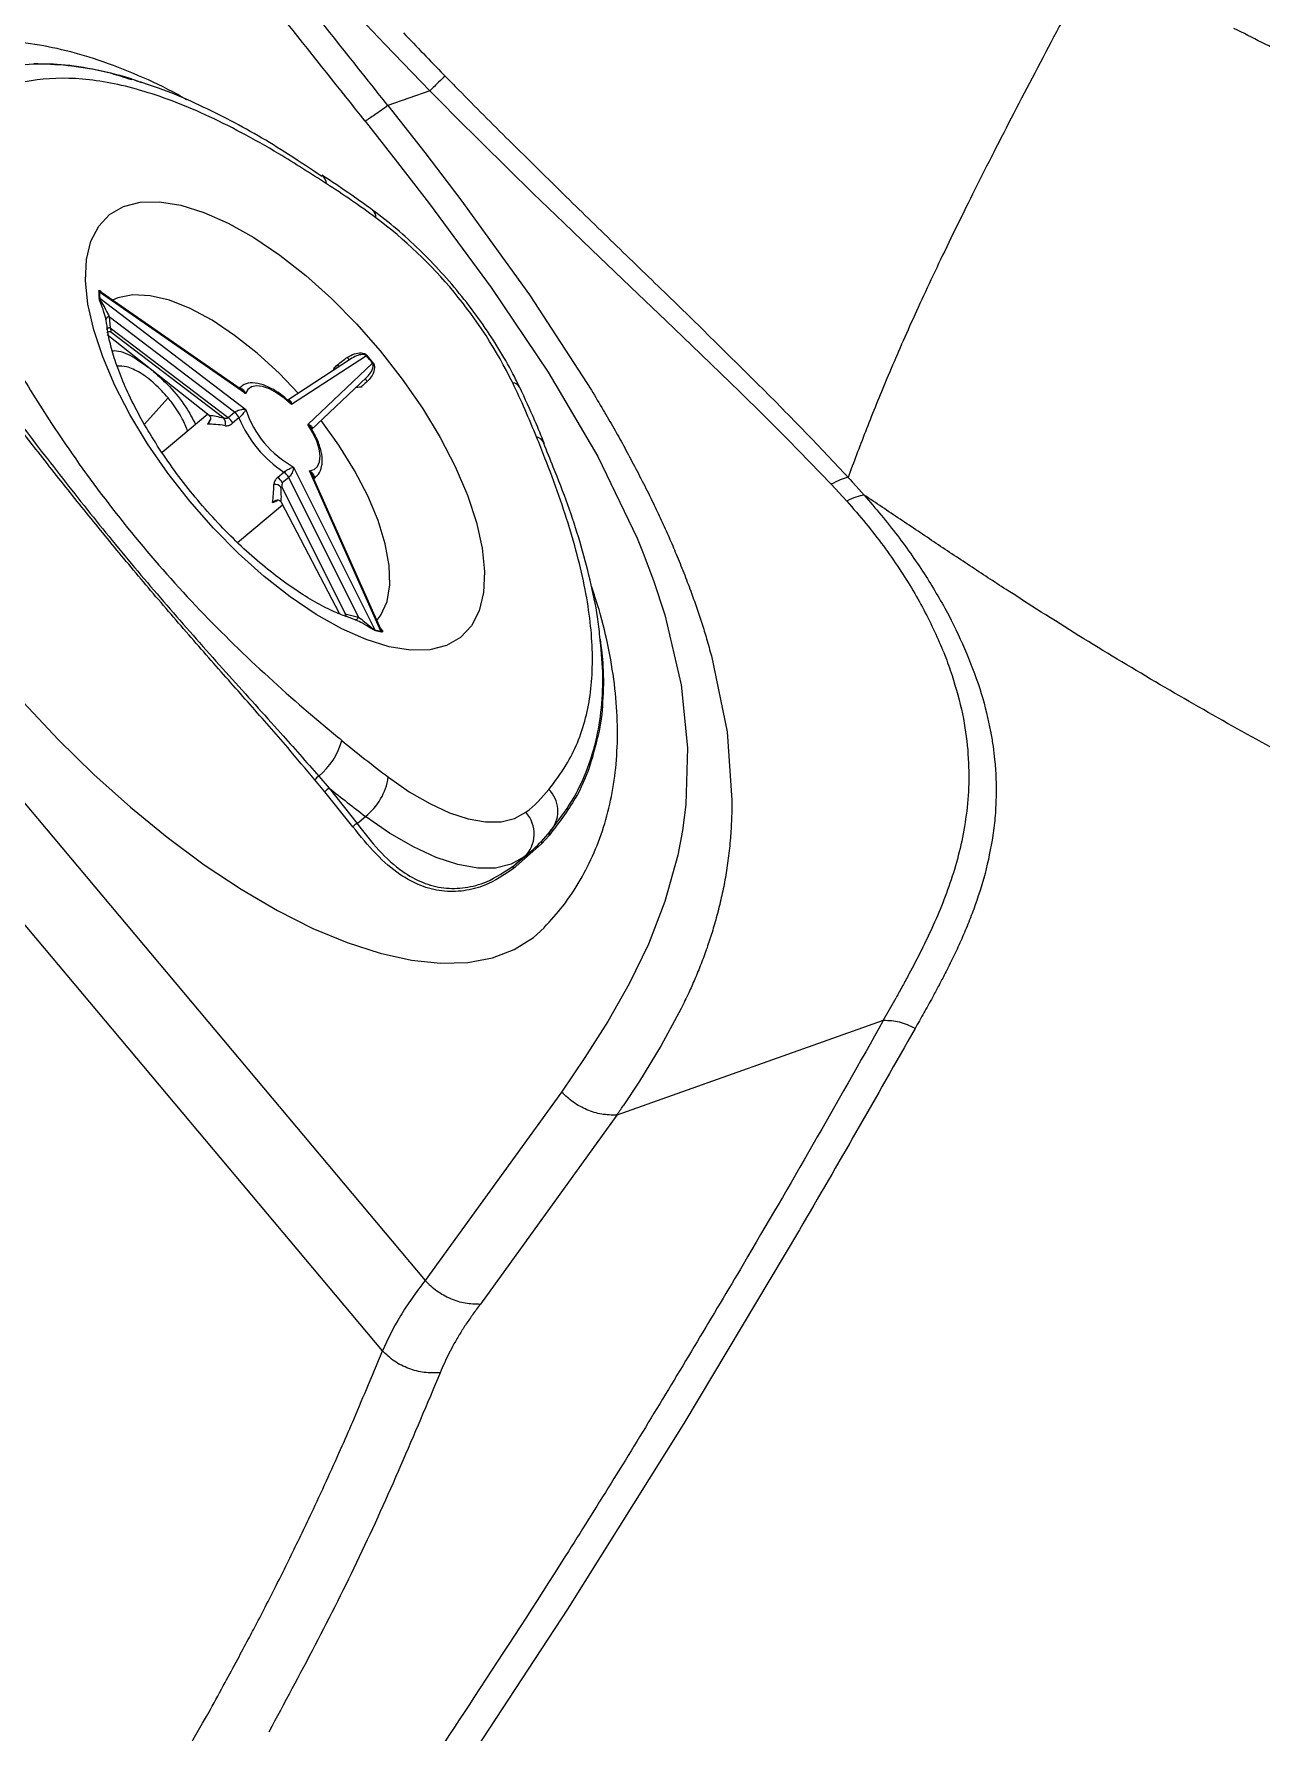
# Model space of a CAD drawing. Extents: x -51 to 27, y -13 to 136.
# Drawn here: x -38.01 to -34.31, y 15.46 to 20.58 of the extents above; entities that cross this region are included whole.
import ezdxf

# ---------------------------------------------------------------- set-up
doc = ezdxf.new("R2010")
doc.units = 0
doc.header["$MEASUREMENT"] = 0
doc.layers.add('GEOMETRY', color=2, linetype='Continuous', lineweight=25)

# ---------------------------------------------------------------- blocks, each defined once
blk = doc.blocks.new('2026 MONTERREY-BLOOM')
at = {"layer": 'GEOMETRY'}
for p, q in [((-25.4005, -63.0198), (-25.267, -63.1616)), ((-25.267, -63.1616), (-25.1322, -63.3015)), ((-25.0862, -63.2571), (-25.091, -63.2522)), ((-25.1322, -63.3015), (-25.2587, -63.346)), ((-25.1322, -63.3015), (-25.0935, -63.3409)), ((-25.0935, -63.3409), (-25.0556, -63.3792)), ((-25.3273, -63.393), (-25.2297, -63.5177)), ((-25.2587, -63.346), (-25.1478, -63.4878)), ((-24.9767, -63.4579), (-25.0556, -63.3792)), ((-25.1478, -63.4878), (-25.039, -63.6303)), ((-24.8982, -63.5353), (-24.9767, -63.4579)), ((-24.8933, -63.4515), (-24.7398, -63.6027)), ((-25.2297, -63.5177), (-25.1333, -63.6429)), ((-24.8206, -63.611), (-24.8982, -63.5353)), ((-27.9128, -63.5925), (-25.1468, -66.8889)), ((-25.4582, -63.5555), (-25.4556, -63.5574)), ((-25.1333, -63.6429), (-24.9472, -63.8951)), ((-25.039, -63.6303), (-24.8316, -63.917)), ((-24.7287, -63.7), (-24.8206, -63.611)), ((-24.6452, -63.7801), (-24.7287, -63.7)), ((-25.2755, -67.1016), (-28.0931, -63.7438)), ((-24.5044, -63.9145), (-24.6452, -63.7801)), ((-24.9472, -63.8951), (-24.7755, -64.1499)), ((-25.6884, -64.2147), (-26.1283, -63.9084)), ((-26.1277, -63.9267), (-25.687, -64.2627)), ((-25.7011, -64.2027), (-26.1218, -63.9097)), ((-24.8316, -63.917), (-24.6452, -64.2039)), ((-24.421, -63.9942), (-24.5044, -63.9145)), ((-26.1064, -64.006), (-26.1088, -63.9905)), ((-25.7208, -64.2711), (-26.0989, -63.9828)), ((-26.0989, -63.9828), (-26.0958, -64.016)), ((-24.3422, -64.0697), (-24.421, -63.9942)), ((-25.7972, -64.2808), (-26.1049, -64.0376)), ((-26.0958, -64.016), (-25.7401, -64.2872)), ((-25.7534, -64.2891), (-26.094, -64.0294)), ((-25.3683, -64.1084), (-25.5636, -64.2362)), ((-25.3235, -64.1004), (-25.5489, -64.248)), ((-24.199, -64.2082), (-24.3422, -64.0697)), ((-25.4997, -64.3074), (-25.3048, -64.123)), ((-24.7755, -64.1499), (-24.6262, -64.404)), ((-25.7047, -64.1952), (-25.7079, -64.1979)), ((-25.7077, -64.1981), (-25.7047, -64.1952)), ((-25.4909, -64.3252), (-25.3229, -64.1662)), ((-24.124, -64.2821), (-24.199, -64.2082)), ((-25.9924, -64.307), (-25.9218, -64.2286)), ((-25.9218, -64.2286), (-25.9212, -64.2279)), ((-25.8021, -64.277), (-25.9396, -64.3924)), ((-25.7401, -64.2872), (-25.7208, -64.2711)), ((-25.7078, -64.288), (-25.7271, -64.3041)), ((-24.0527, -64.3533), (-24.124, -64.2821)), ((-24.7872, -64.3641), (-24.7865, -64.3655)), ((-23.9218, -64.4882), (-24.0527, -64.3533)), ((-24.6262, -64.404), (-24.5074, -64.6508)), ((-25.5914, -64.4677), (-25.5721, -64.4516)), ((-25.5579, -64.4675), (-25.5772, -64.4837)), ((-25.3478, -64.8885), (-25.5579, -64.4675)), ((-25.5432, -64.4361), (-25.2982, -64.9269)), ((-25.28, -64.9312), (-25.4954, -64.4475)), ((-25.2797, -64.9251), (-25.4857, -64.4624)), ((-25.477, -64.4667), (-25.4822, -64.4703)), ((-25.482, -64.4709), (-25.477, -64.4667)), ((-23.8711, -64.4674), (-23.8679, -64.4708)), ((-25.579, -64.4962), (-25.388, -64.8788)), ((-23.8754, -64.5388), (-23.9219, -64.4883)), ((-23.8679, -64.4708), (-23.8647, -64.4742)), ((-23.8647, -64.4742), (-23.8586, -64.4808)), ((-23.8586, -64.4808), (-23.8466, -64.4939)), ((-23.8466, -64.4939), (-23.8227, -64.5206)), ((-25.7118, -64.6637), (-25.5763, -64.5501)), ((-25.5804, -64.5422), (-25.4049, -64.8792)), ((-24.5074, -64.6508), (-24.4888, -64.6959)), ((-24.4888, -64.6959), (-24.4575, -64.7788)), ((-24.4575, -64.7788), (-24.4237, -64.8823)), ((-25.388, -64.8788), (-25.3478, -64.8885)), ((-25.3573, -64.8967), (-25.3685, -64.8928)), ((-24.4237, -64.8823), (-24.3747, -65.0934)), ((-24.283, -65.0059), (-24.236, -65.2345)), ((-24.3747, -65.0934), (-24.3556, -65.2833)), ((-24.236, -65.2345), (-24.2214, -65.4403)), ((-24.3556, -65.2833), (-24.3607, -65.4535)), ((-25.4488, -65.4157), (-25.4792, -65.3791)), ((-25.4669, -65.3683), (-25.4355, -65.4044)), ((-25.3643, -65.5209), (-25.4488, -65.4157)), ((-25.4355, -65.4044), (-25.3518, -65.5113)), ((-25.3518, -65.5113), (-25.3261, -65.4897)), ((-24.3607, -65.4535), (-24.3707, -65.5321)), ((-24.3707, -65.5321), (-24.3848, -65.607)), ((-24.7954, -65.5721), (-24.8812, -65.648)), ((-24.7727, -65.5474), (-24.7954, -65.5721)), ((-24.8769, -65.6365), (-24.8478, -65.6121)), ((-24.8769, -65.6365), (-24.8597, -65.621)), ((-24.859, -65.6219), (-24.8357, -65.6023)), ((-24.3848, -65.607), (-24.4235, -65.7466)), ((-24.4235, -65.7466), (-24.4733, -65.8751)), ((-24.8198, -65.8546), (-24.7878, -65.8256)), ((-24.4733, -65.8751), (-24.5314, -65.9949)), ((-24.5314, -65.9949), (-24.5958, -66.1081)), ((-23.7461, -66.0715), (-23.7265, -66.0363)), ((-23.7649, -66.1054), (-24.5687, -66.3908)), ((-24.3745, -66.0692), (-24.4349, -66.181)), ((-23.7649, -66.1054), (-23.7461, -66.0715)), ((-24.5958, -66.1081), (-24.6646, -66.2167)), ((-24.4349, -66.181), (-24.5003, -66.2878)), ((-24.6646, -66.2167), (-24.7348, -66.321)), ((-24.5003, -66.2878), (-24.5495, -66.3625)), ((-24.7348, -66.321), (-25.1468, -66.8889)), ((-24.5687, -66.3908), (-24.9799, -66.9601)), ((-24.018, -66.7367), (-24.3666, -67.3203)), ((-24.3666, -67.3203), (-24.7169, -67.8804)), ((-24.7169, -67.8804), (-25.0703, -68.4184))]:
    blk.add_line(p, q, dxfattribs=at)
at = {"layer": 'GEOMETRY', "flags": 128}
for points in [[(-26.3572, -65.1461), (-26.2527, -65.2574), (-26.1451, -65.3629), (-26.0352, -65.4616), (-25.924, -65.5527), (-25.8124, -65.6356), (-25.7015, -65.7093), (-25.592, -65.7734), (-25.4851, -65.8273), (-25.3815, -65.8704), (-25.2822, -65.9026), (-25.1879, -65.9234), (-25.0997, -65.9326), (-25.018, -65.9303), (-24.9438, -65.9165), (-24.8775, -65.8911), (-24.8198, -65.8546), (-24.8198, -65.8546)], [(-26.0978, -63.6749), (-26.0558, -63.6507), (-26.0055, -63.6379), (-25.9477, -63.6366), (-25.8834, -63.6469), (-25.8137, -63.6686), (-25.7399, -63.7012), (-25.6631, -63.7444), (-25.5847, -63.7973), (-25.506, -63.859), (-25.4285, -63.9284), (-25.3533, -64.0044), (-25.2818, -64.0857), (-25.2152, -64.1709), (-25.1547, -64.2585), (-25.1013, -64.347), (-25.0558, -64.435), (-25.0192, -64.5208), (-24.9919, -64.6031), (-24.9745, -64.6804), (-24.9673, -64.7514), (-24.9704, -64.8149), (-24.9838, -64.8698), (-25.0071, -64.9152), (-25.04, -64.9503), (-25.082, -64.9744), (-25.1324, -64.9872), (-25.1902, -64.9885), (-25.2545, -64.9782), (-25.3241, -64.9566), (-25.398, -64.9239), (-25.4747, -64.8807), (-25.5531, -64.8279), (-25.6318, -64.7662), (-25.7094, -64.6967), (-25.7845, -64.6207), (-25.856, -64.5394), (-25.9226, -64.4542), (-25.9831, -64.3666), (-26.0366, -64.2781), (-26.082, -64.1902), (-26.1187, -64.1043), (-26.1459, -64.022), (-26.1633, -63.9447), (-26.1705, -63.8737), (-26.1674, -63.8102), (-26.1541, -63.7553), (-26.1307, -63.7099), (-26.0978, -63.6749)], [(-25.5291, -64.2137), (-25.5857, -64.1545), (-25.6526, -64.093), (-25.7208, -64.039), (-25.7886, -63.9937), (-25.8547, -63.9582), (-25.9176, -63.9333), (-25.9758, -63.9194), (-26.028, -63.9169), (-26.0731, -63.9259), (-26.0888, -63.9326)], [(-26.0958, -64.016), (-26.0979, -64.0161), (-26.0998, -64.0164), (-26.1016, -64.017), (-26.1032, -64.0178), (-26.1044, -64.0187), (-26.1053, -64.0198), (-26.1058, -64.021), (-26.1059, -64.0223)], [(-25.5489, -64.248), (-25.5714, -64.2283), (-25.5942, -64.2121), (-25.6162, -64.2003), (-25.6367, -64.1931), (-25.6549, -64.191), (-25.6699, -64.1941), (-25.6812, -64.2021), (-25.6884, -64.2147)], [(-25.3211, -64.1784), (-25.3224, -64.1769), (-25.3235, -64.1752), (-25.3244, -64.1736), (-25.325, -64.172), (-25.3253, -64.1706), (-25.3253, -64.1693), (-25.325, -64.1683), (-25.3248, -64.168)], [(-25.4954, -64.4475), (-25.4812, -64.4433), (-25.4708, -64.4341), (-25.4646, -64.4204), (-25.463, -64.4027), (-25.4658, -64.3816), (-25.4731, -64.3581), (-25.4846, -64.333), (-25.4997, -64.3074)], [(-25.2916, -64.8985), (-25.2796, -64.8827), (-25.2612, -64.8415), (-25.2528, -64.7911), (-25.2546, -64.7327), (-25.2665, -64.6675), (-25.2883, -64.597), (-25.3195, -64.5228), (-25.3594, -64.4465), (-25.4071, -64.3698), (-25.4603, -64.2962)], [(-25.3573, -64.8967), (-25.356, -64.8968), (-25.3547, -64.8966), (-25.3533, -64.896), (-25.3519, -64.895), (-25.3507, -64.8937), (-25.3495, -64.8921), (-25.3485, -64.8904), (-25.3478, -64.8885)], [(-23.4413, -65.2338), (-23.4409, -65.2362), (-23.4405, -65.2386)], [(-25.2573, -65.3713), (-25.1943, -65.4152), (-25.1324, -65.4512), (-25.0727, -65.4787), (-25.0164, -65.4972), (-24.9643, -65.5064), (-24.9175, -65.5062), (-24.8767, -65.4964), (-24.8428, -65.4774)], [(-24.8478, -65.6121), (-24.887, -65.6341), (-24.934, -65.6453), (-24.988, -65.6457), (-25.0481, -65.635), (-25.1131, -65.6136), (-25.182, -65.5819), (-25.2534, -65.5403), (-25.3261, -65.4897)], [(-24.8361, -65.6027), (-24.8401, -65.606), (-24.8478, -65.6121)]]:
    blk.add_lwpolyline(points, dxfattribs=at)
at = {"layer": 'GEOMETRY'}
for centre, radius, start, end in [((-25.4802, -63.5842), 0.0363, 3.9644, 47.5829), ((-27.1866, -66.2645), 3.1992, 53.7525, 56.9924), ((-25.3225, -63.6824), 0.0275, 355.7895, 49.7156), ((-26.1219, -64.7901), 1.3806, 26.1343, 53.2072), ((-25.7144, -63.9027), 0.4159, 180.4928, 183.0172), ((-26.1233, -63.9017), 0.00835, 213.4723, 233.6816), ((-26.1231, -63.9201), 0.00803, 214.3405, 234.9354), ((-25.7142, -63.9049), 0.4141, 180.4928, 183.0172), ((-26.0992, -63.9927), 0.00993, 88.5139, 167.0905), ((-26.0992, -64.0377), 0.00977, 57.9022, 139.2417), ((-25.3722, -64.1007), 0.0105, 207.3054, 267.4934), ((-25.0955, -64.3648), 0.3491, 130.4455, 130.7693), ((-26.6368, -65.2086), 1.7184, 39.182, 40.1595), ((-26.641, -65.2122), 1.7259, 39.182, 40.1595), ((-25.3874, -64.1104), 0.0293, 216.6465, 230.5652), ((-25.345, -64.0678), 0.0683, 306.0587, 307.7153), ((-27.6659, -65.5053), 3.082, 22.1067, 25.4282), ((-24.8865, -64.211), 0.0294, 29.1664, 82.0647), ((-25.3965, -64.1681), 0.3055, 198.0359, 241.3056), ((-25.7697, -64.3033), 0.0216, 337.4896, 41.246), ((-25.7654, -64.3202), 0.0416, 22.8082, 52.4946), ((-25.7461, -64.3041), 0.0416, 22.8082, 52.4946), ((-25.3723, -64.1478), 0.3636, 202.6767, 236.6649), ((-24.8205, -64.3819), 0.0378, 28.1232, 74.5769), ((-25.6144, -64.5026), 0.0418, 26.8949, 56.4786), ((-25.5952, -64.4864), 0.0418, 26.8949, 56.4786), ((-25.5981, -64.51), 0.0215, 38.4044, 102.0588), ((-25.2911, -64.9236), 0.00781, 204.194, 225.0669), ((-25.1862, -64.4977), 0.4435, 255.3772, 257.7886), ((-25.1841, -64.4981), 0.4455, 255.3772, 257.7886), ((-25.2727, -64.9277), 0.00814, 205.4786, 225.9442), ((-25.6042, -65.2042), 0.214, 309.9101, 344.763), ((-22.9437, -62.2976), 3.8472, 230.365, 233.0304), ((-25.4431, -65.4079), 0.0462, 121.0299, 141.4064), ((-25.4419, -65.3433), 0.1866, 308.3238, 351.3682), ((-25.415, -65.4418), 0.0427, 118.7051, 142.2973), ((-22.9354, -62.3125), 3.9762, 231.0402, 233.0401), ((-25.0939, -65.1551), 0.4085, 307.9311, 321.6866), ((-24.8386, -65.4739), 0.0925, 324.0761, 45.1282), ((-24.9137, -65.5422), 0.0961, 313.3101, 42.4274), ((-25.336, -65.5446), 0.0369, 115.2858, 140.0039), ((-24.7588, -65.5442), 0.0142, 136.6469, 193.0555), ((-24.7814, -65.5693), 0.0142, 130.8924, 191.176), ((-24.8677, -65.6465), 0.0136, 132.7644, 186.5721)]:
    blk.add_arc(centre, radius, start, end, dxfattribs=at)
for centre, major_axis, ratio, start_param, end_param in [((-25.6796, -64.4054), (0.1148, 0.2347), 0.594255, 1.384015, 1.439669), ((-25.6796, -64.4054), (0.1838, -0.0728), 0.360059, 2.099835, 2.438798), ((-25.6697, -64.3888), (0.1939, -0.0923), 0.301872, 2.155063, 2.422292), ((-25.6796, -64.4054), (-0.0371, 0.1959), 0.34428, 3.868806, 4.207769), ((-25.6613, -64.3989), (-0.0544, 0.2093), 0.28844, 3.886263, 4.153492), ((-25.6796, -64.4054), (0.2524, 0.069), 0.586172, 4.841415, 4.905018)]:
    blk.add_ellipse(centre, major_axis=major_axis, ratio=ratio, start_param=start_param, end_param=end_param, dxfattribs=at)
for points, knots in [([(-19.8033, -75.3764), (-20.5726, -75.3487), (-22.1071, -75.2936), (-24.4102, -75.1858), (-26.4521, -75.0692), (-28.236, -74.9394), (-29.4096, -74.8337), (-30.2308, -74.7488), (-30.6969, -74.6957), (-31.1616, -74.645), (-31.6218, -74.5543), (-32.0883, -74.4187), (-32.5518, -74.2366), (-33.0066, -74.006), (-33.4377, -73.7331), (-33.8408, -73.4206), (-34.2125, -73.0713), (-34.5493, -72.6882), (-34.8482, -72.2749), (-35.1066, -71.8351), (-35.3065, -71.4059), (-35.4568, -70.9961), (-35.566, -70.6114), (-35.6464, -70.2238), (-35.6951, -69.8245), (-35.7408, -69.4226), (-35.8384, -68.5165), (-35.959, -67.1829), (-36.0842, -65.4161), (-36.1971, -63.4626), (-36.3013, -61.258), (-36.3943, -58.796), (-36.4684, -56.328), (-36.5267, -53.8502), (-36.5772, -51.0384), (-36.6156, -47.8954), (-36.6375, -44.5611), (-36.6425, -42.225), (-36.643, -40.8865), (-36.6431, -40.4064), (-36.643, -39.9263), (-36.6428, -39.4525), (-36.6428, -39.1387), (-36.6427, -38.9849)], [0, 0, 0, 0, 0.0467709, 0.0932958, 0.1400933, 0.1710351, 0.2019709, 0.2116866, 0.2211975, 0.2304811, 0.2400742, 0.2496538, 0.2599664, 0.2702825, 0.2805986, 0.2909143, 0.3012298, 0.311545, 0.3218607, 0.3321766, 0.3424925, 0.3505825, 0.3586781, 0.3667695, 0.3746051, 0.3831066, 0.3913525, 0.429977, 0.4644608, 0.4989699, 0.5488683, 0.598565, 0.6486664, 0.6988989, 0.7491594, 0.8195402, 0.8898842, 0.9517621, 0.9614858, 0.9712096, 0.9809334, 0.9906576, 1, 1, 1, 1]), ([(-25.2587, -63.346), (-25.4141, -63.1504), (-25.7286, -62.7547), (-26.0525, -62.3658), (-26.2164, -62.169)], [0, 0, 0, 0, 0.494138, 1, 1, 1, 1]), ([(-25.3273, -63.393), (-25.4818, -63.1986), (-25.7945, -62.8049), (-26.1168, -62.418), (-26.2799, -62.2223)], [0, 0, 0, 0, 0.494005, 1, 1, 1, 1]), ([(-23.1145, -62.8834), (-23.1605, -62.9693), (-23.2514, -63.1393), (-23.3801, -63.3847), (-23.4971, -63.6145), (-23.6, -63.825), (-23.6877, -64.0144), (-23.7603, -64.1823), (-23.8202, -64.3315), (-23.8542, -64.4222), (-23.8711, -64.4674)], [0, 0, 0, 0, 0.1322572, 0.2616845, 0.3884643, 0.5130201, 0.6359704, 0.7579241, 0.8792527, 1, 1, 1, 1]), ([(-25.2121, -63.1266), (-25.192, -63.1477), (-25.1517, -63.1896), (-25.1113, -63.2314), (-25.091, -63.2522)], [0, 0, 0, 0, 0.500403, 1, 1, 1, 1]), ([(-22.0104, -63.4205), (-22.0698, -63.3982), (-22.1402, -63.3718), (-22.2285, -63.336), (-22.278, -63.3154), (-22.3225, -63.2963), (-22.3516, -63.2835), (-22.3606, -63.2796), (-22.3639, -63.2781), (-22.3644, -63.2779), (-22.3661, -63.2772), (-22.3725, -63.2743), (-22.4308, -63.2485), (-22.5446, -63.196), (-22.6517, -63.1417), (-22.7078, -63.1133)], [0, 0, 0, 0, 0.249998, 0.296076, 0.375001, 0.461258, 0.486571, 0.500004, 0.500079, 0.500618, 0.502065, 0.507458, 0.528235, 0.752906, 1, 1, 1, 1]), ([(-25.8657, -63.3287), (-25.8746, -63.3234), (-25.9225, -63.2954), (-26.0112, -63.2543), (-26.1279, -63.2085), (-26.241, -63.1762), (-26.348, -63.1563), (-26.4509, -63.1478), (-26.5497, -63.1503), (-26.6442, -63.1634), (-26.7345, -63.1865), (-26.8221, -63.2216), (-26.8855, -63.2534), (-26.9175, -63.2775), (-26.9229, -63.2815)], [0, 0, 0, 0, 0.026058, 0.139528, 0.255225, 0.359465, 0.459048, 0.553441, 0.64319, 0.72924, 0.812551, 0.893969, 0.981969, 1, 1, 1, 1]), ([(-26.0313, -63.2687), (-26.0515, -63.262), (-26.1084, -63.2434), (-26.1987, -63.2273), (-26.3029, -63.2189), (-26.4037, -63.2256), (-26.5037, -63.2453), (-26.568, -63.2743), (-26.6011, -63.2892)], [0, 0, 0, 0, 0.096546, 0.272108, 0.447668, 0.62825, 0.808828, 1, 1, 1, 1]), ([(-26.3259, -63.2196), (-26.2947, -63.2198), (-26.2282, -63.2203), (-26.1231, -63.24), (-26.0458, -63.259), (-26.0055, -63.2753), (-26.0022, -63.2766)], [0, 0, 0, 0, 0.300282, 0.642103, 0.970386, 1, 1, 1, 1]), ([(-25.4439, -63.5817), (-25.4919, -63.551), (-25.578, -63.4959), (-25.7003, -63.4268), (-25.8419, -63.3563), (-26.0067, -63.294), (-26.184, -63.2595), (-26.3382, -63.266), (-26.4388, -63.2961), (-26.4902, -63.3197), (-26.5014, -63.3249)], [0, 0, 0, 0, 0.113314, 0.203025, 0.292712, 0.459327, 0.623089, 0.788453, 0.954097, 1, 1, 1, 1]), ([(-25.4575, -63.56), (-25.4909, -63.5378), (-25.5549, -63.4953), (-25.6512, -63.4354), (-25.745, -63.3846), (-25.8455, -63.3357), (-25.9384, -63.2962), (-25.9978, -63.2777), (-26.0211, -63.2704)], [0, 0, 0, 0, 0.174324, 0.333399, 0.497433, 0.667061, 0.869366, 1, 1, 1, 1]), ([(-25.0862, -63.2571), (-25.0922, -63.2629), (-25.1042, -63.2744), (-25.1229, -63.2925), (-25.1322, -63.3015)], [0, 0, 0, 0, 0.5, 1, 1, 1, 1]), ([(-25.0862, -63.2571), (-25.0795, -63.264), (-25.066, -63.2779), (-25.0525, -63.2916), (-25.0457, -63.2985)], [0, 0, 0, 0, 0.500045, 1, 1, 1, 1]), ([(-25.0457, -63.2985), (-25.0204, -63.3241), (-24.9698, -63.3754), (-24.9188, -63.4261), (-24.8933, -63.4515)], [0, 0, 0, 0, 0.500547, 1, 1, 1, 1]), ([(-25.2587, -63.346), (-25.2726, -63.356), (-25.3005, -63.3762), (-25.3184, -63.3874), (-25.3273, -63.393)], [0, 0, 0, 0, 0.5, 1, 1, 1, 1]), ([(-25.3047, -63.6615), (-25.3257, -63.6462), (-25.377, -63.6092), (-25.4281, -63.5754), (-25.4582, -63.5555)], [0, 0, 0, 0, 0.4105, 1, 1, 1, 1]), ([(-24.7398, -63.6027), (-24.6889, -63.6524), (-24.587, -63.7518), (-24.4852, -63.8505), (-24.4344, -63.8999)], [0, 0, 0, 0, 0.500001, 1, 1, 1, 1]), ([(-24.8609, -64.1967), (-24.8677, -64.1829), (-24.8873, -64.1426), (-24.9257, -64.0757), (-24.9775, -63.9973), (-25.035, -63.9212), (-25.0972, -63.8484), (-25.1632, -63.7803), (-25.2327, -63.7167), (-25.2804, -63.6801), (-25.3047, -63.6615)], [0, 0, 0, 0, 0.070129, 0.203265, 0.335708, 0.467675, 0.599456, 0.731312, 0.863448, 1, 1, 1, 1]), ([(-26.1303, -63.9063), (-26.1302, -63.9057), (-26.1301, -63.904), (-26.1288, -63.9032), (-26.1255, -63.9038), (-26.1228, -63.9076), (-26.1207, -63.9105)], [0, 0, 0, 0, 0.091874, 0.274315, 0.452432, 1, 1, 1, 1]), ([(-24.4344, -63.8999), (-24.3845, -63.9483), (-24.2849, -64.0451), (-24.1877, -64.1417), (-24.1391, -64.1899)], [0, 0, 0, 0, 0.500002, 1, 1, 1, 1]), ([(-26.4831, -63.9518), (-26.4502, -64.0107), (-26.3844, -64.1284), (-26.2604, -64.3285), (-26.1053, -64.5469), (-25.915, -64.7764), (-25.7111, -64.9871), (-25.5363, -65.1452), (-25.4313, -65.2325), (-25.3978, -65.2604)], [0, 0, 0, 0, 0.123109, 0.246087, 0.417508, 0.584005, 0.75227, 0.920794, 1, 1, 1, 1]), ([(-26.1088, -63.9905), (-26.1109, -63.9825), (-26.1148, -63.9673), (-26.1226, -63.9471), (-26.1274, -63.9341), (-26.1293, -63.9279), (-26.1296, -63.9256), (-26.1297, -63.9246)], [0, 0, 0, 0, 0.384719, 0.727037, 0.871199, 0.944712, 1, 1, 1, 1]), ([(-26.122, -63.91), (-26.1226, -63.9094), (-26.124, -63.908), (-26.1259, -63.9073), (-26.1273, -63.9071), (-26.128, -63.9074), (-26.1282, -63.9079), (-26.1283, -63.9084), (-26.1283, -63.9084)], [0, 0, 0, 0, 0.237212, 0.564844, 0.743971, 0.866774, 0.974111, 1, 1, 1, 1]), ([(-26.1277, -63.9267), (-26.1276, -63.9271), (-26.1275, -63.9278), (-26.1268, -63.9298), (-26.1248, -63.9343), (-26.1187, -63.9453), (-26.1088, -63.9623), (-26.1023, -63.9757), (-26.0989, -63.9828)], [0, 0, 0, 0, 0.026157, 0.041918, 0.104999, 0.244271, 0.598362, 1, 1, 1, 1]), ([(-26.6025, -63.999), (-26.5649, -64.0474), (-26.4819, -64.154), (-26.3495, -64.3291), (-26.2039, -64.5171), (-26.0528, -64.7049), (-25.8958, -64.888), (-25.7375, -65.0661), (-25.5923, -65.2261), (-25.505, -65.3251), (-25.4669, -65.3683)], [0, 0, 0, 0, 0.109289, 0.240653, 0.372441, 0.503824, 0.63517, 0.766922, 0.898249, 1, 1, 1, 1]), ([(-25.3683, -64.8924), (-25.3795, -64.8886), (-25.4046, -64.8804), (-25.452, -64.8582), (-25.5071, -64.8269), (-25.567, -64.7868), (-25.6295, -64.7387), (-25.6933, -64.6831), (-25.7566, -64.6211), (-25.8179, -64.5539), (-25.8759, -64.483), (-25.9293, -64.4098), (-25.977, -64.3361), (-26.018, -64.2635), (-26.0515, -64.1939), (-26.0773, -64.129), (-26.0948, -64.0714), (-26.1039, -64.0296), (-26.1054, -64.0113), (-26.1058, -64.0059)], [0, 0, 0, 0, 0.046744, 0.104309, 0.163507, 0.224175, 0.286052, 0.348854, 0.412318, 0.476204, 0.540296, 0.604376, 0.668192, 0.731532, 0.794163, 0.85583, 0.916267, 0.975237, 1, 1, 1, 1]), ([(-25.4792, -65.3791), (-25.5062, -65.3469), (-25.5687, -65.2722), (-25.6738, -65.1528), (-25.7922, -65.019), (-25.9127, -64.8807), (-26.0318, -64.7405), (-26.147, -64.6004), (-26.2591, -64.4603), (-26.3691, -64.3196), (-26.4883, -64.1657), (-26.5695, -64.0656), (-26.6154, -64.0091)], [0, 0, 0, 0, 0.074578, 0.173246, 0.271929, 0.37367, 0.475414, 0.572737, 0.670057, 0.77015, 0.870233, 1, 1, 1, 1]), ([(-26.0958, -64.016), (-26.0952, -64.0192), (-26.094, -64.025), (-26.094, -64.0281), (-26.094, -64.0294)], [0, 0, 0, 0, 0.553551, 1, 1, 1, 1]), ([(-26.0896, -64.0857), (-26.0872, -64.0854), (-26.0715, -64.0835), (-26.0333, -64.0983), (-25.9983, -64.1232), (-25.9823, -64.1346)], [0, 0, 0, 0, 0.091705, 0.585352, 1, 1, 1, 1]), ([(-25.4109, -64.1279), (-25.4058, -64.124), (-25.3958, -64.1163), (-25.3863, -64.1091), (-25.3815, -64.1055)], [0, 0, 0, 0, 0.504479, 1, 1, 1, 1]), ([(-25.3815, -64.1055), (-25.3743, -64.1014), (-25.3607, -64.0935), (-25.3428, -64.0913), (-25.3311, -64.0932), (-25.3253, -64.0959), (-25.323, -64.0982), (-25.322, -64.0991)], [0, 0, 0, 0, 0.384719, 0.727037, 0.871199, 0.944712, 1, 1, 1, 1]), ([(-25.3235, -64.1004), (-25.3239, -64.1), (-25.3246, -64.0993), (-25.3265, -64.0981), (-25.3305, -64.0969), (-25.3399, -64.0968), (-25.3542, -64.1002), (-25.3656, -64.107), (-25.3716, -64.1107)], [0, 0, 0, 0, 0.0261572, 0.0419176, 0.1049991, 0.2442715, 0.5983622, 1, 1, 1, 1]), ([(-25.9212, -64.2279), (-25.9347, -64.213), (-25.9617, -64.1832), (-26.006, -64.1503), (-26.0464, -64.1314), (-26.0661, -64.1318), (-26.0752, -64.132)], [0, 0, 0, 0, 0.258157, 0.516041, 0.77631, 1, 1, 1, 1]), ([(-25.9655, -64.1478), (-25.9491, -64.1625), (-25.9139, -64.1942), (-25.8683, -64.2518), (-25.8477, -64.2902), (-25.8384, -64.3074)], [0, 0, 0, 0, 0.323025, 0.6958821, 1, 1, 1, 1]), ([(-25.4228, -64.144), (-25.4224, -64.1427), (-25.4218, -64.1406), (-25.4183, -64.1348), (-25.4144, -64.1311), (-25.4109, -64.1279)], [0, 0, 0, 0, 0.20845, 0.303388, 1, 1, 1, 1]), ([(-25.3244, -64.1676), (-25.3198, -64.1625), (-25.3101, -64.1521), (-25.3039, -64.1389), (-25.3028, -64.1297), (-25.3031, -64.1269), (-25.3036, -64.1249), (-25.3043, -64.1237), (-25.3047, -64.1231), (-25.3048, -64.123)], [0, 0, 0, 0, 0.391366, 0.813055, 0.893352, 0.937252, 0.967349, 0.993655, 1, 1, 1, 1]), ([(-25.3032, -64.1218), (-25.3026, -64.1227), (-25.3007, -64.1253), (-25.2995, -64.1302), (-25.2989, -64.1425), (-25.3047, -64.1586), (-25.3143, -64.1722), (-25.3204, -64.1778), (-25.3211, -64.1784)], [0, 0, 0, 0, 0.043653, 0.130336, 0.214966, 0.62446, 0.95607, 1, 1, 1, 1]), ([(-25.7063, -64.1991), (-25.7062, -64.199), (-25.7047, -64.1986), (-25.7028, -64.1985), (-25.6993, -64.1994), (-25.6962, -64.2014), (-25.6919, -64.2064), (-25.6897, -64.211), (-25.6885, -64.2147), (-25.6884, -64.2147)], [0, 0, 0, 0, 0.002738, 0.169829, 0.219428, 0.457749, 0.607414, 0.992963, 1, 1, 1, 1]), ([(-25.5579, -64.2369), (-25.5603, -64.2347), (-25.5738, -64.2223), (-25.5998, -64.2039), (-25.6346, -64.1868), (-25.6653, -64.181), (-25.6903, -64.1843), (-25.7006, -64.1933), (-25.7046, -64.1968)], [0, 0, 0, 0, 0.046126, 0.26084, 0.479049, 0.703412, 0.885153, 1, 1, 1, 1]), ([(-25.6884, -64.2147), (-25.6885, -64.2147), (-25.6915, -64.2109), (-25.6956, -64.2065), (-25.7003, -64.2033), (-25.7011, -64.2028)], [0, 0, 0, 0, 0.0145284, 0.823668, 1, 1, 1, 1]), ([(-25.3396, -64.1949), (-25.3429, -64.1952), (-25.3491, -64.1957), (-25.3539, -64.1971), (-25.3563, -64.1978)], [0, 0, 0, 0, 0.516218, 1, 1, 1, 1]), ([(-25.3211, -64.1784), (-25.3256, -64.1824), (-25.3316, -64.1878), (-25.338, -64.1934), (-25.3396, -64.1949)], [0, 0, 0, 0, 0.741533, 1, 1, 1, 1]), ([(-24.7865, -64.3655), (-24.796, -64.3426), (-24.819, -64.2868), (-24.8453, -64.2301), (-24.8609, -64.1967)], [0, 0, 0, 0, 0.410784, 1, 1, 1, 1]), ([(-24.6452, -64.2039), (-24.6332, -64.224), (-24.6105, -64.2625), (-24.5778, -64.3183), (-24.5476, -64.3723), (-24.5181, -64.4282), (-24.4983, -64.466), (-24.4879, -64.4859)], [0, 0, 0, 0, 0.213069, 0.406832, 0.593462, 0.786647, 1, 1, 1, 1]), ([(-24.1391, -64.1899), (-24.1156, -64.2134), (-24.0688, -64.2605), (-24.0232, -64.3074), (-24.0004, -64.3308)], [0, 0, 0, 0, 0.5, 1, 1, 1, 1]), ([(-25.8626, -64.3277), (-25.8673, -64.3154), (-25.878, -64.288), (-25.9011, -64.2529), (-25.9173, -64.2328), (-25.9212, -64.2279)], [0, 0, 0, 0, 0.380763, 0.850125, 1, 1, 1, 1]), ([(-25.7208, -64.2711), (-25.7195, -64.2701), (-25.718, -64.269), (-25.7144, -64.2669), (-25.7117, -64.2657), (-25.7066, -64.2638), (-25.702, -64.2627), (-25.6946, -64.2618), (-25.69, -64.2621), (-25.687, -64.2627), (-25.687, -64.2627)], [0, 0, 0, 0, 0.118525, 0.137194, 0.290753, 0.324162, 0.532603, 0.663165, 0.994059, 1, 1, 1, 1]), ([(-25.687, -64.2627), (-25.687, -64.2628), (-25.6881, -64.2647), (-25.69, -64.2679), (-25.694, -64.2733), (-25.6969, -64.2769), (-25.7003, -64.2808), (-25.7023, -64.2829), (-25.7052, -64.2857), (-25.7066, -64.2869), (-25.7078, -64.288)], [0, 0, 0, 0, 0.006071, 0.338673, 0.467785, 0.673379, 0.716166, 0.860311, 0.879197, 1, 1, 1, 1]), ([(-25.5614, -64.2351), (-25.5613, -64.235), (-25.5596, -64.2344), (-25.5578, -64.2343), (-25.5549, -64.235), (-25.5527, -64.2367), (-25.55, -64.241), (-25.5491, -64.2449), (-25.5489, -64.248), (-25.5489, -64.248)], [0, 0, 0, 0, 0.0211793, 0.1953864, 0.2332869, 0.4697561, 0.6178733, 0.9932598, 1, 1, 1, 1]), ([(-25.5489, -64.248), (-25.549, -64.2479), (-25.5513, -64.2441), (-25.5541, -64.2399), (-25.5576, -64.237), (-25.5578, -64.2368)], [0, 0, 0, 0, 0.016649, 0.9288258, 1, 1, 1, 1]), ([(-25.8029, -64.3071), (-25.8028, -64.3071), (-25.8009, -64.3054), (-25.797, -64.3014), (-25.7933, -64.2949), (-25.7926, -64.2887), (-25.794, -64.284), (-25.7961, -64.2819), (-25.7972, -64.2808)], [0, 0, 0, 0, 0.004649, 0.23127, 0.517491, 0.716951, 0.858168, 1, 1, 1, 1]), ([(-25.7401, -64.2872), (-25.7414, -64.2882), (-25.743, -64.2892), (-25.7466, -64.2901), (-25.7498, -64.2902), (-25.7525, -64.2894), (-25.7534, -64.2891)], [0, 0, 0, 0, 0.332362, 0.38263, 0.78188, 1, 1, 1, 1]), ([(-25.7497, -64.3116), (-25.7483, -64.3117), (-25.744, -64.3122), (-25.736, -64.3104), (-25.7301, -64.3062), (-25.7271, -64.3041)], [0, 0, 0, 0, 0.203009, 0.597057, 1, 1, 1, 1]), ([(-25.4902, -64.3184), (-25.4904, -64.3181), (-25.4926, -64.314), (-25.4962, -64.3105), (-25.4996, -64.3075), (-25.4997, -64.3074)], [0, 0, 0, 0, 0.0779317, 0.9834721, 1, 1, 1, 1]), ([(-25.4997, -64.3074), (-25.4996, -64.3074), (-25.4966, -64.3082), (-25.4928, -64.3099), (-25.489, -64.3135), (-25.4877, -64.3161), (-25.4874, -64.3191), (-25.4878, -64.3208), (-25.4886, -64.3222), (-25.4886, -64.3222)], [0, 0, 0, 0, 0.006859, 0.388881, 0.539616, 0.780265, 0.818835, 0.996122, 1, 1, 1, 1]), ([(-25.4782, -64.4661), (-25.4761, -64.4648), (-25.4668, -64.4592), (-25.4587, -64.4403), (-25.4553, -64.4132), (-25.461, -64.3804), (-25.4749, -64.3437), (-25.4902, -64.3187), (-25.4975, -64.3067)], [0, 0, 0, 0, 0.051177, 0.225648, 0.401709, 0.598874, 0.807758, 1, 1, 1, 1]), ([(-24.7734, -65.4084), (-24.7552, -65.3844), (-24.7228, -65.3414), (-24.6861, -65.2687), (-24.6535, -65.1723), (-24.6362, -65.0351), (-24.6513, -64.846), (-24.7024, -64.635), (-24.7626, -64.4643), (-24.8019, -64.3666), (-24.8105, -64.3454)], [0, 0, 0, 0, 0.113314, 0.203025, 0.292712, 0.459327, 0.623089, 0.788453, 0.954097, 1, 1, 1, 1]), ([(-24.6195, -64.9472), (-24.6217, -64.9275), (-24.6277, -64.8727), (-24.6479, -64.7767), (-24.6779, -64.6641), (-24.7152, -64.5498), (-24.7542, -64.4503), (-24.7794, -64.3885), (-24.789, -64.3648)], [0, 0, 0, 0, 0.110444, 0.308518, 0.511353, 0.694847, 0.882571, 1, 1, 1, 1]), ([(-24.0004, -64.3308), (-23.9784, -64.3537), (-23.9345, -64.3993), (-23.8922, -64.4447), (-23.8711, -64.4674)], [0, 0, 0, 0, 0.5, 1, 1, 1, 1]), ([(-25.5914, -64.4677), (-25.5924, -64.4687), (-25.5964, -64.4723), (-25.6014, -64.4796), (-25.6022, -64.4859), (-25.6026, -64.489)], [0, 0, 0, 0, 0.154454, 0.583769, 1, 1, 1, 1]), ([(-25.5721, -64.4516), (-25.5708, -64.4506), (-25.5694, -64.4494), (-25.5661, -64.4471), (-25.5637, -64.4455), (-25.5592, -64.4429), (-25.5551, -64.4408), (-25.5489, -64.438), (-25.5454, -64.4368), (-25.5432, -64.4361), (-25.5432, -64.4361)], [0, 0, 0, 0, 0.120803, 0.139689, 0.283834, 0.326621, 0.532215, 0.661327, 0.993929, 1, 1, 1, 1]), ([(-25.5432, -64.4361), (-25.5432, -64.4362), (-25.5432, -64.4391), (-25.5438, -64.4436), (-25.5461, -64.4507), (-25.5481, -64.4549), (-25.5509, -64.4595), (-25.5526, -64.462), (-25.5553, -64.4651), (-25.5567, -64.4664), (-25.5579, -64.4675)], [0, 0, 0, 0, 0.0059413, 0.3368351, 0.4673967, 0.6758384, 0.7092467, 0.8628059, 0.881475, 1, 1, 1, 1]), ([(-25.4858, -64.4624), (-25.4863, -64.4614), (-25.4886, -64.4562), (-25.4922, -64.4513), (-25.4953, -64.4476), (-25.4954, -64.4475)], [0, 0, 0, 0, 0.1865912, 0.9856525, 1, 1, 1, 1]), ([(-25.4954, -64.4475), (-25.4953, -64.4476), (-25.4919, -64.4495), (-25.4877, -64.4526), (-25.4835, -64.4579), (-25.4821, -64.4613), (-25.4818, -64.4651), (-25.4822, -64.467), (-25.4829, -64.4685), (-25.483, -64.4686)], [0, 0, 0, 0, 0.0069841, 0.3896356, 0.5381762, 0.7747069, 0.8239331, 0.9897682, 1, 1, 1, 1]), ([(-25.5813, -64.4966), (-25.5813, -64.4966), (-25.5805, -64.4964), (-25.5798, -64.4963), (-25.579, -64.4962)], [0, 0, 0, 0, 0.020246, 1, 1, 1, 1]), ([(-25.5772, -64.4837), (-25.5772, -64.4837), (-25.578, -64.4879), (-25.5785, -64.4921), (-25.579, -64.4962)], [0, 0, 0, 0, 0.013983, 1, 1, 1, 1]), ([(-24.4879, -64.4859), (-24.4782, -64.5054), (-24.46, -64.5423), (-24.4341, -64.5963), (-24.4108, -64.6478), (-24.3884, -64.7011), (-24.374, -64.7365), (-24.3664, -64.7553)], [0, 0, 0, 0, 0.213461, 0.403188, 0.597027, 0.78652, 1, 1, 1, 1]), ([(-25.5804, -64.5422), (-25.5813, -64.541), (-25.583, -64.5385), (-25.5873, -64.5364), (-25.5934, -64.536), (-25.6003, -64.5384), (-25.605, -64.5416), (-25.607, -64.5433), (-25.607, -64.5433)], [0, 0, 0, 0, 0.1418321, 0.2830488, 0.482509, 0.7687296, 0.9953513, 1, 1, 1, 1]), ([(-23.8754, -64.5387), (-23.8557, -64.5612), (-23.8164, -64.6062), (-23.782, -64.6515), (-23.7648, -64.6741)], [0, 0, 0, 0, 0.499869, 1, 1, 1, 1]), ([(-23.8227, -64.5206), (-23.7879, -64.5614), (-23.7183, -64.643), (-23.6638, -64.7243), (-23.6365, -64.765)], [0, 0, 0, 0, 0.500006, 1, 1, 1, 1]), ([(-23.388, -64.8099), (-23.4244, -64.7862), (-23.4972, -64.7386), (-23.5695, -64.6904), (-23.6057, -64.6663)], [0, 0, 0, 0, 0.4998528, 1, 1, 1, 1]), ([(-23.7648, -64.6741), (-23.7485, -64.6968), (-23.7159, -64.742), (-23.6887, -64.7868), (-23.6751, -64.8091)], [0, 0, 0, 0, 0.500303, 1, 1, 1, 1]), ([(-24.3664, -64.7553), (-24.3594, -64.7737), (-24.3462, -64.8084), (-24.3278, -64.8589), (-24.3119, -64.9068), (-24.2971, -64.9561), (-24.2879, -64.9887), (-24.283, -65.0059)], [0, 0, 0, 0, 0.213572, 0.402755, 0.596611, 0.786776, 1, 1, 1, 1]), ([(-23.6365, -64.765), (-23.6124, -64.8048), (-23.5641, -64.8843), (-23.5305, -64.9598), (-23.5138, -64.9975)], [0, 0, 0, 0, 0.499976, 1, 1, 1, 1]), ([(-24.7876, -65.8248), (-24.768, -65.8034), (-24.7274, -65.759), (-24.6773, -65.6824), (-24.6352, -65.599), (-24.603, -65.5102), (-24.5806, -65.4166), (-24.5678, -65.3178), (-24.565, -65.2133), (-24.5725, -65.1028), (-24.5913, -64.9865), (-24.6154, -64.8835), (-24.6372, -64.819), (-24.6452, -64.7954)], [0, 0, 0, 0, 0.078355, 0.162909, 0.247914, 0.334336, 0.423235, 0.515742, 0.612947, 0.715583, 0.823519, 0.935361, 1, 1, 1, 1]), ([(-23.6751, -64.8091), (-23.6624, -64.8313), (-23.6371, -64.8756), (-23.6168, -64.9186), (-23.6067, -64.9401)], [0, 0, 0, 0, 0.5006731, 1, 1, 1, 1]), ([(-22.9299, -65.0926), (-23.007, -65.0468), (-23.1614, -64.9551), (-23.3125, -64.8583), (-23.388, -64.8099)], [0, 0, 0, 0, 0.499996, 1, 1, 1, 1]), ([(-25.3815, -64.8877), (-25.3828, -64.8865), (-25.3848, -64.8846), (-25.3871, -64.8804), (-25.388, -64.8788)], [0, 0, 0, 0, 0.6003365, 1, 1, 1, 1]), ([(-25.2966, -64.9292), (-25.2973, -64.9289), (-25.2995, -64.9282), (-25.3041, -64.9258), (-25.3164, -64.9186), (-25.3338, -64.9078), (-25.3496, -64.8999), (-25.3565, -64.897), (-25.3573, -64.8967)], [0, 0, 0, 0, 0.043653, 0.130336, 0.214966, 0.62446, 0.95607, 1, 1, 1, 1]), ([(-25.3478, -64.8885), (-25.3417, -64.893), (-25.3289, -64.9023), (-25.3141, -64.9152), (-25.3045, -64.923), (-25.3017, -64.925), (-25.2999, -64.9261), (-25.2988, -64.9267), (-25.2983, -64.9268), (-25.2982, -64.9269)], [0, 0, 0, 0, 0.391366, 0.813055, 0.893352, 0.937252, 0.967349, 0.993655, 1, 1, 1, 1]), ([(-25.2808, -64.9227), (-25.2786, -64.925), (-25.2751, -64.9287), (-25.2746, -64.9324), (-25.2759, -64.9338), (-25.2776, -64.9336), (-25.2784, -64.9335)], [0, 0, 0, 0, 0.476753, 0.753099, 0.894017, 1, 1, 1, 1]), ([(-25.28, -64.9312), (-25.2797, -64.9312), (-25.2792, -64.9312), (-25.2785, -64.9308), (-25.2783, -64.9289), (-25.2787, -64.9267), (-25.2798, -64.925), (-25.2798, -64.925)], [0, 0, 0, 0, 0.106401, 0.17051, 0.42711, 0.993635, 1, 1, 1, 1]), ([(-24.7692, -65.5344), (-24.746, -65.5041), (-24.7027, -65.4474), (-24.6592, -65.3567), (-24.6293, -65.2638), (-24.6129, -65.163), (-24.6084, -65.0571), (-24.616, -64.9823), (-24.6197, -64.9459)], [0, 0, 0, 0, 0.18616, 0.34782, 0.509484, 0.675791, 0.8421, 1, 1, 1, 1]), ([(-24.619, -64.9548), (-24.6155, -64.9826), (-24.6072, -65.0479), (-24.6102, -65.1444), (-24.6167, -65.2179), (-24.6271, -65.2539), (-24.6283, -65.2584)], [0, 0, 0, 0, 0.256273, 0.603741, 0.951202, 1, 1, 1, 1]), ([(-23.6067, -64.9401), (-23.5973, -64.9613), (-23.5787, -65.0035), (-23.5646, -65.0441), (-23.5576, -65.0643)], [0, 0, 0, 0, 0.501181, 1, 1, 1, 1]), ([(-23.5138, -64.9975), (-23.4977, -65.0386), (-23.4657, -65.1206), (-23.4495, -65.1961), (-23.4413, -65.2338)], [0, 0, 0, 0, 0.49996, 1, 1, 1, 1]), ([(-23.5576, -65.0643), (-23.5459, -65.1037), (-23.5225, -65.1821), (-23.5144, -65.2537), (-23.5104, -65.2894)], [0, 0, 0, 0, 0.502263, 1, 1, 1, 1]), ([(-24.6283, -65.2584), (-24.6355, -65.2868), (-24.6509, -65.3483), (-24.695, -65.4454), (-24.7445, -65.5103), (-24.7727, -65.5474)], [0, 0, 0, 0, 0.27046, 0.583653, 1, 1, 1, 1]), ([(-23.5104, -65.2894), (-23.5085, -65.3237), (-23.5047, -65.3921), (-23.5114, -65.4547), (-23.5148, -65.4859)], [0, 0, 0, 0, 0.501575, 1, 1, 1, 1]), ([(-23.4292, -65.3183), (-23.4277, -65.3363), (-23.4246, -65.3723), (-23.4247, -65.4066), (-23.4247, -65.4238)], [0, 0, 0, 0, 0.5, 1, 1, 1, 1]), ([(-24.2214, -65.4403), (-24.2217, -65.4618), (-24.2224, -65.5036), (-24.2261, -65.5645), (-24.233, -65.6235), (-24.2418, -65.6806), (-24.2532, -65.7358), (-24.2621, -65.7709), (-24.2666, -65.789)], [0, 0, 0, 0, 0.169076, 0.328677, 0.500001, 0.668964, 0.830228, 1, 1, 1, 1]), ([(-23.4247, -65.4238), (-23.4253, -65.445), (-23.4267, -65.4872), (-23.4319, -65.5272), (-23.4345, -65.5473)], [0, 0, 0, 0, 0.4999995, 1, 1, 1, 1]), ([(-23.5148, -65.4859), (-23.5196, -65.5161), (-23.5291, -65.5764), (-23.5455, -65.6323), (-23.5537, -65.6601)], [0, 0, 0, 0, 0.501235, 1, 1, 1, 1]), ([(-24.8812, -65.648), (-24.9089, -65.6664), (-24.9555, -65.6973), (-25.0301, -65.7163), (-25.0956, -65.7175), (-25.1608, -65.7008), (-25.2274, -65.6644), (-25.2958, -65.6059), (-25.3412, -65.5495), (-25.3643, -65.5209)], [0, 0, 0, 0, 0.181988, 0.306024, 0.433022, 0.556961, 0.68442, 0.839758, 1, 1, 1, 1]), ([(-25.3518, -65.5113), (-25.3302, -65.5392), (-25.2864, -65.5958), (-25.2205, -65.6544), (-25.1545, -65.6916), (-25.0909, -65.7082), (-25.0254, -65.7067), (-24.9513, -65.6872), (-24.9045, -65.6553), (-24.8769, -65.6365)], [0, 0, 0, 0, 0.155625, 0.315959, 0.439616, 0.566881, 0.690624, 0.817684, 1, 1, 1, 1]), ([(-24.8365, -65.6024), (-24.8292, -65.5963), (-24.8025, -65.5742), (-24.78, -65.5475), (-24.7637, -65.5282)], [0, 0, 0, 0, 0.275834, 1, 1, 1, 1]), ([(-23.4345, -65.5473), (-23.4415, -65.586), (-23.4553, -65.6635), (-23.4799, -65.7342), (-23.4922, -65.7695)], [0, 0, 0, 0, 0.49999, 1, 1, 1, 1]), ([(-23.5537, -65.6601), (-23.5628, -65.6873), (-23.5809, -65.7415), (-23.6032, -65.7926), (-23.6143, -65.8181)], [0, 0, 0, 0, 0.500628, 1, 1, 1, 1]), ([(-24.2666, -65.789), (-24.2714, -65.8059), (-24.2808, -65.8388), (-24.2966, -65.8872), (-24.3142, -65.9343), (-24.3326, -65.9793), (-24.3527, -66.0243), (-24.3668, -66.0533), (-24.3745, -66.0692)], [0, 0, 0, 0, 0.168855, 0.328779, 0.499999, 0.66857, 0.818486, 1, 1, 1, 1]), ([(-23.6143, -65.8181), (-23.626, -65.8432), (-23.6493, -65.8933), (-23.6748, -65.9413), (-23.6875, -65.9653)], [0, 0, 0, 0, 0.500158, 1, 1, 1, 1]), ([(-23.6875, -65.9653), (-23.694, -65.9772), (-23.7068, -66.0011), (-23.7199, -66.0246), (-23.7265, -66.0363)], [0, 0, 0, 0, 0.499917, 1, 1, 1, 1]), ([(-23.5814, -65.9689), (-23.5873, -65.9801), (-23.5992, -66.0023), (-23.6109, -66.0245), (-23.6168, -66.0357)], [0, 0, 0, 0, 0.499988, 1, 1, 1, 1]), ([(-23.6168, -66.0357), (-23.6255, -66.0513), (-23.643, -66.0825), (-23.6603, -66.1135), (-23.669, -66.1289)], [0, 0, 0, 0, 0.5008691, 1, 1, 1, 1]), ([(-23.7649, -66.1054), (-23.8358, -66.2311), (-23.9778, -66.4827), (-24.1174, -66.7212), (-24.1873, -66.8405)], [0, 0, 0, 0, 0.499729, 1, 1, 1, 1]), ([(-23.669, -66.129), (-23.6843, -66.1216), (-23.715, -66.1068), (-23.7483, -66.1059), (-23.7649, -66.1054)], [0, 0, 0, 0, 0.499965, 1, 1, 1, 1]), ([(-24.5687, -66.3908), (-24.5839, -66.3905), (-24.6141, -66.3897), (-24.6589, -66.3755), (-24.7007, -66.3532), (-24.7235, -66.3317), (-24.7348, -66.321)], [0, 0, 0, 0, 0.249997, 0.5, 0.749999, 1, 1, 1, 1]), ([(-24.5687, -66.3909), (-24.5656, -66.3862), (-24.5591, -66.3767), (-24.5527, -66.3673), (-24.5495, -66.3625)], [0, 0, 0, 0, 0.496752, 1, 1, 1, 1]), ([(-24.1873, -66.8405), (-24.2801, -66.9963), (-24.4658, -67.3082), (-24.7408, -67.7507), (-24.9231, -68.0304), (-25.0143, -68.1704)], [0, 0, 0, 0, 0.332785, 0.666115, 1, 1, 1, 1]), ([(-25.1468, -66.8889), (-25.1733, -66.9248), (-25.2265, -66.9972), (-25.2591, -67.0667), (-25.2755, -67.1016)], [0, 0, 0, 0, 0.496631, 1, 1, 1, 1]), ([(-25.1468, -66.8889), (-25.1354, -66.8999), (-25.1126, -66.9219), (-25.0706, -66.9447), (-25.0255, -66.9591), (-24.9951, -66.9598), (-24.9799, -66.9601)], [0, 0, 0, 0, 0.250001, 0.5, 0.750003, 1, 1, 1, 1]), ([(-24.9799, -66.9601), (-24.9874, -66.9703), (-25.0021, -66.9903), (-25.023, -67.0201), (-25.0419, -67.05), (-25.0594, -67.0799), (-25.0752, -67.1095), (-25.0887, -67.1384), (-25.0969, -67.1576), (-25.1011, -67.1673)], [0, 0, 0, 0, 0.1445728, 0.2835847, 0.4250207, 0.5747665, 0.7162879, 0.8553729, 1, 1, 1, 1]), ([(-25.7937, -68.1828), (-25.779, -68.1558), (-25.7516, -68.1054), (-25.7136, -68.035), (-25.6816, -67.9752), (-25.651, -67.9174), (-25.6089, -67.836), (-25.5537, -67.7257), (-25.4953, -67.6041), (-25.4444, -67.4946), (-25.403, -67.403), (-25.3628, -67.311), (-25.321, -67.212), (-25.2915, -67.1404), (-25.2755, -67.1016)], [0, 0, 0, 0, 0.078379, 0.14627, 0.203673, 0.250861, 0.312493, 0.435696, 0.561487, 0.649968, 0.736431, 0.810752, 0.897498, 1, 1, 1, 1]), ([(-25.1011, -67.1673), (-25.1171, -67.1678), (-25.1491, -67.1687), (-25.1963, -67.1561), (-25.2403, -67.1344), (-25.2638, -67.1126), (-25.2755, -67.1016)], [0, 0, 0, 0, 0.2499967, 0.5000004, 0.7499988, 1, 1, 1, 1]), ([(-25.1011, -67.1673), (-25.1801, -67.3549), (-25.3384, -67.731), (-25.5245, -68.0772), (-25.6179, -68.2508)], [0, 0, 0, 0, 0.4986557, 1, 1, 1, 1]), ([(-26.417, -69.1644), (-26.3421, -69.0571), (-26.1941, -68.8451), (-25.9861, -68.5181), (-25.8573, -68.2937), (-25.7937, -68.1828)], [0, 0, 0, 0, 0.341341, 0.674655, 1, 1, 1, 1]), ([(-25.0143, -68.1704), (-25.0922, -68.2875), (-25.2481, -68.5219), (-25.4037, -68.7435), (-25.4816, -68.8543)], [0, 0, 0, 0, 0.4996627, 1, 1, 1, 1])]:
    blk.add_open_spline(points, degree=3, knots=knots, dxfattribs=at)
for points in [[(-23.8711, -64.4674), (-23.8788, -64.4694), (-23.8942, -64.4734), (-23.9127, -64.4833), (-23.9219, -64.4883)], [(-23.8227, -64.5206), (-23.8307, -64.5222), (-23.8468, -64.5254), (-23.8659, -64.5343), (-23.8754, -64.5388)], [(-23.6057, -64.6663), (-23.6419, -64.642), (-23.7143, -64.5936), (-23.7865, -64.5449), (-23.8227, -64.5206)], [(-22.4624, -65.3529), (-22.5411, -65.3108), (-22.6984, -65.2267), (-22.8527, -65.1373), (-22.9299, -65.0926)], [(-23.4405, -65.2386), (-23.4381, -65.2521), (-23.4335, -65.2791), (-23.4306, -65.3053), (-23.4292, -65.3183)], [(-23.4922, -65.7695), (-23.4988, -65.7868), (-23.5119, -65.8213), (-23.5267, -65.8547), (-23.5341, -65.8714)], [(-23.5341, -65.8714), (-23.5417, -65.8879), (-23.5569, -65.9208), (-23.5732, -65.9529), (-23.5814, -65.9689)], [(-23.669, -66.1289), (-23.7276, -66.2324), (-23.845, -66.4393), (-23.9603, -66.6376), (-24.018, -66.7367)]]:
    blk.add_open_spline(points, degree=3, dxfattribs=at)

msp = doc.modelspace()

# ---------------------------------------------------------------- block references
msp.add_blockref('2026 MONTERREY-BLOOM', (-11.682, 83.7145))

doc.saveas('drawing.dxf')
